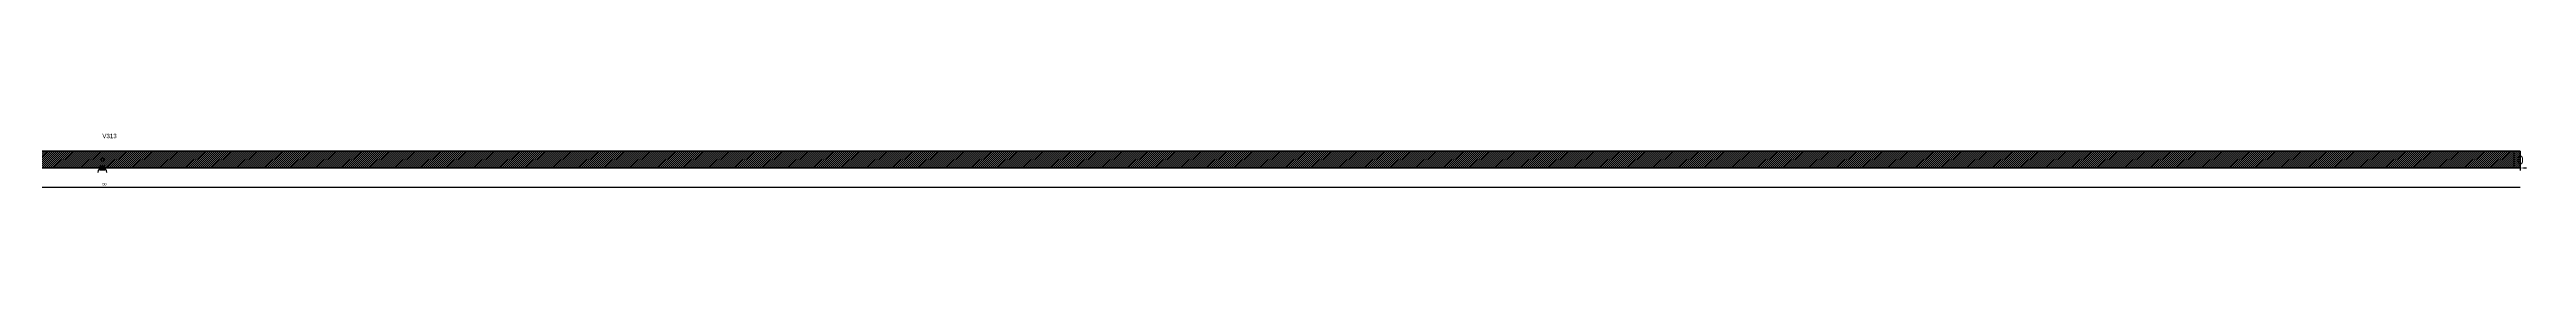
# Model space of a CAD drawing. Header units: metres. Extents: x 12796 to 18300, y 13111 to 13198.
# Drawn here: x 15484 to 18300, y 13137 to 13198 of the extents above; entities that cross this region are included whole.
import ezdxf

# ---------------------------------------------------------------- set-up
doc = ezdxf.new("R2010")
doc.units = ezdxf.units.M
for name, color, linetype in [('00 - FELIPE', 2, 'CONTINUOUS'), ('COTA', 241, 'CONTINUOUS'), ('Escoras', 2, 'CONTINUOUS'), ('Hachura', 251, 'CONTINUOUS'), ('NOMENCLATURA', 7, 'CONTINUOUS'), ('Painéis', 200, 'CONTINUOUS'), ('REAPROVEITAMENTO', 251, 'CONTINUOUS'), ('SARR_2.2x7', 40, 'CONTINUOUS')]:
    doc.layers.add(name, color=color, linetype=linetype)
doc.styles.add('STR_STANDARD', font='arial.ttf')
doc.dimstyles.new('EZ DXF', dxfattribs={"dimtxt": 10, "dimasz": 3.5, "dimexe": 3, "dimexo": 1.5, "dimgap": 1, "dimtad": 1, "dimdec": 1, "dimdsep": 46, "dimcen": 2.5, "dimazin": 3, "dimtfac": 1, "dimtmove": 0, "dimatfit": 3})

msp = doc.modelspace()

# ---------------------------------------------------------------- hatches: boundary and pattern name
at = {"layer": 'REAPROVEITAMENTO'}
h = msp.add_hatch(dxfattribs=at)
h.set_pattern_fill('ANSI31', scale=0.5)
h.paths.add_polyline_path([(12795.5914, 13158.9905), (18293.091526, 13158.9905), (18293.091526, 13177.9905), (12795.5914, 13177.9905)])
h = msp.add_hatch(dxfattribs=at)
h.set_pattern_fill('ANSI31', scale=0.5)
h.paths.add_polyline_path([(12795.5914, 13158.9905), (18293.091526, 13158.9905), (18293.091526, 13177.9905), (12795.5914, 13177.9905)])

# ---------------------------------------------------------------- linework, layer by layer
at = {"layer": '00 - FELIPE'}
msp.add_line((12795.5914, 13136.9905), (18293.091526, 13136.9905), dxfattribs=at)
msp.add_line((12795.5914, 13136.9905), (18293.091526, 13136.9905), dxfattribs=at)
at = {"layer": 'Escoras'}
msp.add_circle((15544.341463, 13168.4905), 1.9, dxfattribs=at)
msp.add_circle((15544.341463, 13168.4905), 1.9, dxfattribs=at)
at = {"layer": 'Hachura'}
msp.add_solid([(15541.341463, 13161.9905), (15547.341463, 13161.9905), (15541.341463, 13155.9905), (15547.341463, 13155.9905)], dxfattribs=at)
msp.add_solid([(15541.341463, 13161.9905), (15547.341463, 13161.9905), (15541.341463, 13155.9905), (15547.341463, 13155.9905)], dxfattribs=at)
at = {"layer": 'Painéis'}
for points in [[(12795.5914, 13177.9905), (18293.091526, 13177.9905)], [(12795.5914, 13177.9905), (18293.091526, 13177.9905)], [(18293.091526, 13158.9905), (18293.091526, 13177.9905)], [(18293.091526, 13158.9905), (18293.091526, 13177.9905)], [(12795.5914, 13158.9905), (18293.091526, 13158.9905)], [(12795.5914, 13158.9905), (18293.091526, 13158.9905)]]:
    msp.add_lwpolyline(points, close=True, dxfattribs=at)
msp.add_arc((15544.341463, 13153.9905), 5, 0, 180, dxfattribs=at)
msp.add_arc((15544.341463, 13153.9905), 5, 0, 180, dxfattribs=at)
at = {"layer": 'SARR_2.2x7'}
msp.add_line((18286.091526, 13158.9905), (18286.091526, 13177.9905), dxfattribs=at)
msp.add_line((18286.091526, 13158.9905), (18286.091526, 13177.9905), dxfattribs=at)

# ---------------------------------------------------------------- texts
at = {"layer": '00 - FELIPE'}
msp.add_text('00', height=3, dxfattribs=at).set_placement((15544.341463, 13138.9905))
msp.add_text('00', height=3, dxfattribs=at).set_placement((15544.341463, 13138.9905))
at = {"layer": 'NOMENCLATURA', "style": 'STR_STANDARD'}
msp.add_text('V313', height=5, dxfattribs=at).set_placement((15544.341463, 13192.9905))
msp.add_text('V313', height=5, dxfattribs=at).set_placement((15544.341463, 13192.9905))

# ---------------------------------------------------------------- dimensions: what is measured, and where the dimension line sits
at = {"layer": 'COTA'}
msp.add_linear_dim(base=(18293.091526, 13158.9905), p1=(18293.091526, 13158.9905), p2=(18293.091526, 13177.9905), dimstyle='EZ DXF', dxfattribs=at).render()
msp.add_linear_dim(base=(18293.091526, 13158.9905), p1=(18293.091526, 13158.9905), p2=(18293.091526, 13177.9905), dimstyle='EZ DXF', dxfattribs=at).render()

doc.saveas('drawing.dxf')
